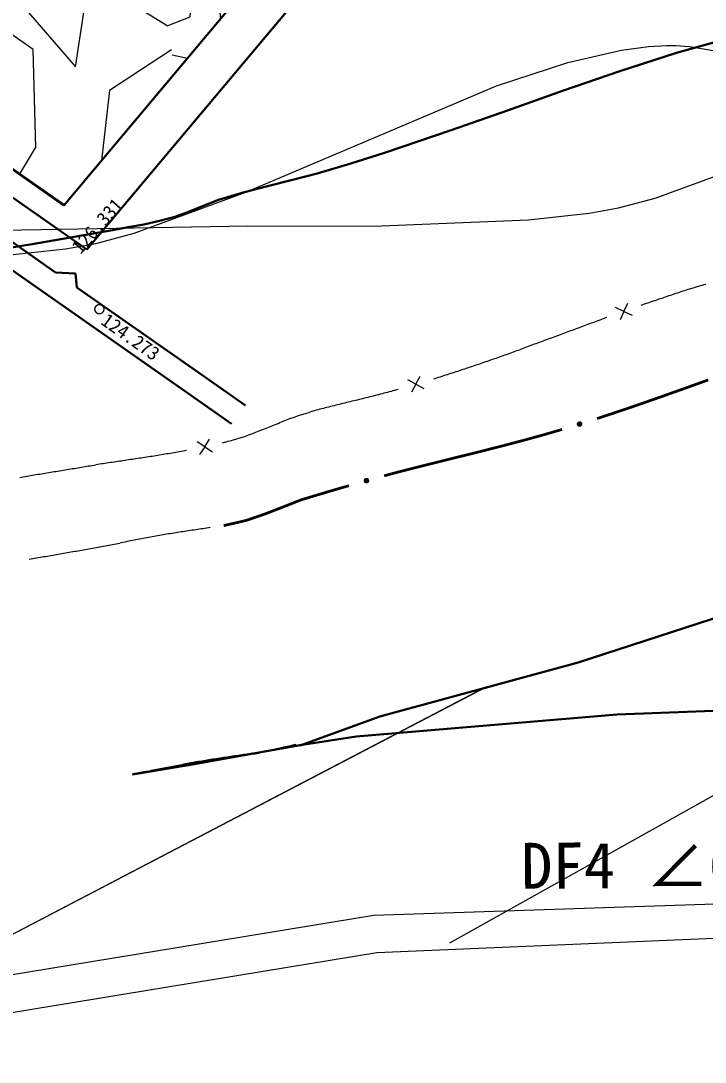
# Model space of a CAD drawing. Header units: inches. Extents: x 36473197 to 36486087, y 3899343 to 3911260.
# Drawn here: x 36483084.6 to 36483233.6, y 3903206.7 to 3903433.4 of the extents above; entities that cross this region are included whole.
import ezdxf

# ---------------------------------------------------------------- set-up
doc = ezdxf.new("R2010")
doc.units = ezdxf.units.IN
doc.header["$MEASUREMENT"] = 0
doc.layers.get('0').update_dxf_attribs({"lineweight": 0})
doc.layers.get('Defpoints').update_dxf_attribs({"lineweight": 0})
for name, color, linetype, lineweight in [('4煤底板等值线', 7, 'Continuous', 0), ('四盘区辅运巷', 7, 'Continuous', 0), ('导线点', 7, 'Continuous', 0), ('等值线', 7, 'Continuous', 0), ('采掘图', 7, 'Continuous', 0), ('采空区', 7, 'Continuous', 0)]:
    doc.layers.add(name, color=color, linetype=linetype, lineweight=lineweight)
for name, color, linetype, lineweight, true_color in [('保护煤柱', 7, 'Continuous', 0, 0xff0042), ('巷道1', 7, 'Continuous', 0, 0x2d2d2d), ('断层上盘', 1, 'Continuous', 0, 0xff0000), ('断层下盘', 1, 'Continuous', 0, 0xff0000), ('断层名称', 1, 'Continuous', 0, 0xff0000)]:
    doc.layers.add(name, color=color, linetype=linetype, lineweight=lineweight, true_color=true_color)
doc.styles.add('仿宋', font='simfang.ttf')
doc.styles.add('宋体', font='SIMSUN.TTC')
doc.styles.add('黑体', font='simhei.ttf')
doc.linetypes.add('保护煤柱', pattern='A,0.0195,-0.001,[6,西北矿业高家堡煤矿2022年采掘接续图(2022.8.14).shx,S=1.015748031496063e-06,R=0,X=0,Y=0],0.0195', length=0.04)
doc.linetypes.add('断层上盘', pattern='A,0.01,-0.00215,[5,西北矿业高家堡煤矿2022年采掘接续图(2022.8.14).shx,S=3.070866141732283e-07,R=0,X=0,Y=0],-0.00185,0.01', length=0.024)
doc.linetypes.add('断层下盘', pattern='A,0.01,-0.002,[1,西北矿业高家堡煤矿2022年采掘接续图(2022.8.14).shx,S=5.566929133858268e-06,R=0,X=0,Y=0],0,[2,西北矿业高家堡煤矿2022年采掘接续图(2022.8.14).shx,S=5.566929133858268e-06,R=0,X=0,Y=0],0,[3,西北矿业高家堡煤矿2022年采掘接续图(2022.8.14).shx,S=5.566929133858268e-06,R=0,X=0,Y=0],0,[4,西北矿业高家堡煤矿2022年采掘接续图(2022.8.14).shx,S=5.566929133858268e-06,R=0,X=0,Y=0],-0.002,0.01', length=0.024)
doc.dimstyles.get("Standard").update_dxf_attribs({"dimtxt": 30, "dimasz": 20, "dimexe": 0.18, "dimexo": 0.0625, "dimgap": 0.09, "dimtad": 1, "dimdec": 0, "dimzin": 0, "dimdsep": 46, "dimtxsty": '仿宋', "dimcen": 0.09, "dimclrd": 150, "dimclre": 150, "dimadec": 0, "dimazin": 0, "dimtfac": 1, "dimtdec": 0, "dimtofl": 0, "dimtmove": 0, "dimatfit": 3, "dimfxl": 1, "dimtolj": 1, "dimtzin": 0, "dimlwd": 0, "dimarcsym": 0})

# ---------------------------------------------------------------- blocks, each defined once
blk = doc.blocks.new('lr_block_493')
at = {"color": 7, "const_width": 0.3}
blk.add_lwpolyline([(1, 0), (0.965999998152256, 0.2579999999143183), (0.8659999966621399, 0.5), (0.7079999968409538, 0.7080000001005828), (0.5, 0.8659999999217689), (0.2580000013113022, 0.9660000000149012), (0, 1), (-0.2580000013113022, 0.9660000000149012), (-0.5, 0.8659999999217689), (-0.7079999968409538, 0.7080000001005828), (-0.8659999966621399, 0.5), (-0.965999998152256, 0.2579999999143183), (-1, 0), (-0.965999998152256, -0.2579999999143183), (-0.8659999966621399, -0.5), (-0.7079999968409538, -0.7080000001005828), (-0.5, -0.8659999999217689), (-0.2580000013113022, -0.9660000000149012), (0, -1), (0.2580000013113022, -0.9660000000149012), (0.5, -0.8659999999217689), (0.7079999968409538, -0.7080000001005828), (0.8659999966621399, -0.5), (0.965999998152256, -0.2579999999143183), (1, 0)], dxfattribs=at)
blk = doc.blocks.new('lr_block_23')
at = {"color": 1, "true_color": 0xff0000, "const_width": 0.6}
for points in [[(105.4460280388594, 31.71475323522463), (105.0696233361959, 31.57940370729193), (104.6932186186314, 31.4440541784279), (104.3168139159679, 31.30870464956388), (103.9404091984034, 31.17335512163118), (103.5640044957399, 31.03800559276715), (103.1875997930765, 30.90265606390312), (102.8111950755119, 30.76730653597042), (102.4347903728485, 30.63195700710639), (102.0583856552839, 30.49660747824237), (101.6819809526205, 30.36125794937834), (101.3055762350559, 30.22590842144564), (100.9291715323925, 30.09055889258161), (100.5527668297291, 29.95520936371759), (100.1762650758028, 29.82013112539425)], [(81.26599305868149, 23.31108231469989), (81.646210744977, 23.43531804811209), (82.02642841637135, 23.55955378245562), (82.40664610266685, 23.68378951586783), (82.7868637740612, 23.80802524928004), (83.16708146035671, 23.93226098269224), (83.54729913175106, 24.05649671610445), (83.92751681804657, 24.18073245044798), (84.30773448944092, 24.30496818386018), (84.68795217573643, 24.42920391727239), (85.06706991791725, 24.55674144206569), (85.44583260267973, 24.68534483015537), (85.82459527999163, 24.81394821824506), (86.2033579647541, 24.94255160680041), (86.582120642066, 25.07115499489009), (86.96088332682848, 25.19975838297978), (87.33964600414038, 25.32836177106947), (87.71840868890285, 25.45696515915915), (88.09717136621475, 25.58556854724884), (88.47593405097723, 25.71417193533853), (88.85469672828913, 25.84277532342821), (89.2334594130516, 25.9713787115179), (89.6122220903635, 26.09998209960759), (89.9906697422266, 26.22950033657253), (90.36831021308899, 26.36136267660186), (90.74595068395138, 26.49322501616552), (91.12359115481377, 26.62508735572919), (91.501231610775, 26.75694969575852), (91.87887208163738, 26.88881203532219), (92.25651255249977, 27.02067437488586), (92.63415302336216, 27.15253671444952), (93.01179349422455, 27.28439905447885), (93.38943396508694, 27.41626139404252), (93.76707443594933, 27.54812373360619), (94.14471489191055, 27.67998607316986), (94.52235536277294, 27.81184841319919), (94.89999583363533, 27.94371075276285), (95.27715530246496, 28.07693767920136), (95.65400990098715, 28.2110294830054), (96.03086449950933, 28.34512128587812), (96.40771909058094, 28.47921309014782), (96.78457368910313, 28.61330489395186), (97.16142828762531, 28.74739669682458), (97.5382828861475, 28.88148850062862), (97.91513748466969, 29.01558030443266), (98.29199208319187, 29.1496721082367), (98.66884668171406, 29.28376391110942), (99.04570128023624, 29.41785571491346), (99.42255587875843, 29.5519475187175), (99.79941047728062, 29.68603932159021), (100.1762650758028, 29.82013112539425)], [(77.16665852069855, 22.01318793650717), (77.19934629648924, 21.94166514696553), (77.24935401976109, 21.88180508371443), (77.31358516961336, 21.83683442603797), (77.38703320920467, 21.80938657512888), (77.46469164639711, 21.80209493031725), (77.54214721918106, 21.81568291271105), (77.61367001384497, 21.8483706866391), (77.67353007942438, 21.89837841456756), (77.71850073337555, 21.96260955929756), (77.74594858288765, 22.03605760540813), (77.75324022769928, 22.11371603608131), (77.7396522462368, 22.19117161538452), (77.70696447044611, 22.26269440492615), (77.65695674717426, 22.32255446817726), (77.59272559732199, 22.36752512585372), (77.51927755773067, 22.3949729767628), (77.44161912053823, 22.40226462157443), (77.36416354775429, 22.38867663918063), (77.29264075309038, 22.35598886525258), (77.23278068751097, 22.30598113732412), (77.1878100335598, 22.24174999259412), (77.1603621840477, 22.16830194648355), (77.15307053923607, 22.09064351581037), (77.16665852069855, 22.01318793650717)], [(73.62729935348034, 20.93519509350881), (73.24334139376879, 20.82305103959516), (72.85938344150782, 20.71090698521584), (72.47542548924685, 20.59876293130219), (72.0914675295353, 20.48661887692288), (71.70750957727432, 20.37447482300922), (71.32355162501335, 20.26233076862991), (70.9395936653018, 20.15018671471626), (70.55563571304083, 20.03804266033694), (70.17167776077986, 19.92589860642329), (69.7872283756733, 19.81548583414406), (69.40161250531673, 19.7091824663803), (69.01599664986134, 19.60287909861654), (68.63038077950478, 19.49657573038712), (68.24476492404938, 19.39027236262336), (67.85914905369282, 19.28396899485961), (67.47353319823742, 19.17766562709585), (67.08791732788086, 19.07136225840077), (66.70230147242546, 18.96505889063701), (66.3166856020689, 18.85875552287325), (65.9310697466135, 18.75245215510949), (65.54545387625694, 18.64614878734574), (65.15983800590038, 18.53984541958198), (64.77315320074558, 18.43751288345084), (64.3862843066454, 18.33586418861523), (63.9994154125452, 18.23421549377963), (63.61254651844501, 18.13256679894403), (63.22567762434483, 18.03091810410842), (62.83880873024464, 17.92926940927282), (62.45193982124329, 17.82762071350589), (62.0650709271431, 17.72597201867029), (61.67820203304291, 17.62432332383469), (61.29133313894272, 17.52267462899908), (60.90446424484253, 17.42102593416348), (60.51759535074234, 17.31937723932788), (60.13015913963318, 17.21992640430108), (59.74242341518402, 17.12163600558415), (59.3546876758337, 17.0233456059359), (58.96695195138454, 16.92505520721897), (58.57921621203423, 16.82676480850205), (58.19148048758507, 16.7284744088538), (57.80374474823475, 16.63018401013687), (57.41600902378559, 16.53189361048862), (57.02827328443527, 16.4336032117717), (56.64053755998611, 16.33531281212345), (56.2528018206358, 16.23702241340652), (55.86506609618664, 16.13873201375827), (55.47699552774429, 16.04177665989846), (55.0887678861618, 15.9454475203529), (54.70054024457932, 15.84911838034168), (54.31231261789799, 15.75278924079612)], [(34.92534417659044, 10.84096179436892), (35.3116741925478, 10.94463974516839), (35.69800420850515, 11.04831769596785), (36.08433423191309, 11.15199564676732), (36.47066424787045, 11.25567359756678), (36.8569942638278, 11.35935154836625), (37.24332427978516, 11.46302949916571), (37.62965429574251, 11.56670744996518), (38.01633490622044, 11.66905134636909), (38.40372084081173, 11.76871146727353), (38.79110677540302, 11.8683715891093), (39.17849270999432, 11.96803171001375), (39.56587864458561, 12.06769183184952), (39.9532645791769, 12.16735195275396), (40.3406505137682, 12.26701207458973), (40.72803643345833, 12.3666721964255), (41.11542236804962, 12.46633231732994), (41.50280830264091, 12.56599243963137), (41.89019423723221, 12.66565256053582), (42.27763193845749, 12.76510850107297), (42.66570643335581, 12.86205273633823), (43.05378092825413, 12.95899697160348), (43.44185543060303, 13.05594120686874), (43.82992992550135, 13.15288544120267), (44.21800442039967, 13.24982967646793), (44.60607891529799, 13.34677391173318), (44.99415341764688, 13.44371814699844), (45.3822279125452, 13.54066238226369), (45.77030240744352, 13.63760661659762), (46.15837690234184, 13.73455085186288), (46.54645140469074, 13.83149508712813), (46.93470613658428, 13.92771346541122), (47.3230511918664, 14.02356814267114), (47.71139624714851, 14.11942282086238), (48.09974130243063, 14.2152774981223), (48.48808635771275, 14.31113217631355), (48.87643140554428, 14.40698685357347), (49.2647764608264, 14.50284153083339), (49.65312151610851, 14.59869620902464), (50.04146657139063, 14.69455088628456), (50.42981162667274, 14.79040556354448), (50.81815668195486, 14.88626024173573), (51.20649152994156, 14.98215612256899), (51.59471917152405, 15.07848526258022), (51.98294679820538, 15.17481440212578), (52.37117443978786, 15.271143542137), (52.75940206646919, 15.36747268168256), (53.14762970805168, 15.46380182169378), (53.53585734963417, 15.56013096123934), (53.9240849763155, 15.6564601007849), (54.31231261789799, 15.75278924079612)], [(30.77997460961342, 9.698372581973672), (30.8105738312006, 9.625931655988097), (30.85882403701544, 9.564646115060896), (30.92172360420227, 9.517831108067185), (30.99434450268745, 9.488264160696417), (31.07175873219967, 9.478722798172385), (31.14957588165998, 9.49005816085264), (31.22201681137085, 9.520657380111516), (31.28330235183239, 9.568907587323338), (31.33011735975742, 9.63180715078488), (31.3596843034029, 9.704428054392338), (31.36922566592693, 9.781842280644923), (31.35789030790329, 9.859659435227513), (31.32729108631611, 9.932100361213088), (31.27904088050127, 9.99338590214029), (31.21614131331444, 10.040200909134), (31.14352041482925, 10.06976785650477), (31.06610618531704, 10.0793092190288), (30.98828903585672, 10.06797385634854), (30.91584810614586, 10.03737463708967), (30.85456256568432, 9.989124429877847), (30.80774755775928, 9.926224866416305), (30.77818061411381, 9.853603962808847), (30.76863925158978, 9.776189736556262), (30.77997460961342, 9.698372581973672)], [(27.22128145396709, 8.685719997622073), (26.8369318395853, 8.574925743974745), (26.45258221030235, 8.464131490327418), (26.06823259592056, 8.35333723668009), (25.68388296663761, 8.242542983964086), (25.29953333735466, 8.131748730316758), (24.91562889516354, 8.019429994747043), (24.53205588459969, 7.905976270325482), (24.14848288148642, 7.792522545903921), (23.76490987092257, 7.67906882148236), (23.38133686035872, 7.5656150970608), (22.99776385724545, 7.452161372639239), (22.61419084668159, 7.338707647286355), (22.23061783611774, 7.225253922864795), (21.84704483300447, 7.111800198443234), (21.46347182244062, 6.998346474021673), (21.07989881187677, 6.884892749600112), (20.696732185781, 6.770078333094716), (20.31376381963491, 6.654600066598505), (19.93079545348883, 6.539121799636632), (19.54782708734274, 6.42364353267476), (19.16485871374607, 6.308165266178548), (18.78189034759998, 6.192686999216676), (18.3989219814539, 6.077208732720464), (18.01595361530781, 5.961730465758592), (17.63298524916172, 5.846252198796719), (17.25001688301563, 5.730773932300508), (16.86704851686954, 5.615295665338635), (16.492770627141, 5.47483581956476), (16.12081678956747, 5.327695264481008), (15.74886295199394, 5.180554709397256), (15.37690911442041, 5.033414154313505), (15.00495527684689, 4.886273599229753), (14.63300143927336, 4.739133044146001), (14.26104760169983, 4.59199248906225), (13.8890937641263, 4.444851933978498), (13.51713992655277, 4.297711378429085), (13.14518608897924, 4.150570823345333), (12.7732322588563, 4.003430268261582), (12.40036372095346, 3.858624890912324), (12.02742908895016, 3.713988243136555), (11.65449444949627, 3.569351594429463), (11.28155981749296, 3.424714945722371), (10.90862518548965, 3.280078297946602), (10.53569055348635, 3.13544164923951), (10.16275592148304, 2.990805000532418), (9.789821289479733, 2.846168351825327), (9.416886657476425, 2.701531704049557), (9.043952025473118, 2.556895055342466), (8.667323589324951, 2.422383850906044), (8.288858592510223, 2.292907010298222)], [(0, 0), (0.2058642208576202, 0.04747664928436279), (0.5956333428621292, 0.1373656620271504), (0.9854024574160576, 0.2272546752355993), (1.375171571969986, 0.3171436884440482), (1.764940693974495, 0.4070327016524971), (2.154709808528423, 0.4969217148609459), (2.544478923082352, 0.5868107280693948), (2.934248045086861, 0.6766997408121824), (3.32401716709137, 0.76658875355497), (3.713786281645298, 0.8564777667634189), (4.103555396199226, 0.9463667799718678), (4.493324518203735, 1.036255793180317), (4.88267157971859, 1.127622868400067), (5.261138692498207, 1.257092284504324), (5.639603674411774, 1.386569125112146), (6.018068671226501, 1.516045965719968), (6.396533653140068, 1.64552280632779), (6.774998649954796, 1.774999647401273), (7.153463631868362, 1.904476488009095), (7.531928613781929, 2.033953328616917), (7.910393610596657, 2.163430169224739), (8.288858592510223, 2.292907010298222)]]:
    blk.add_lwpolyline(points, dxfattribs=at)
blk = doc.blocks.new('*D205')
at = {"layer": 'Defpoints', "color": 0, "transparency": 16777216}
for p in [(36485936.08642913, 3904772.871068165), (36482207.75390308, 3899448.442783011), (36482358.82826972, 3899342.655749205)]:
    blk.add_point(p, dxfattribs=at)
at = {"layer": '四盘区辅运巷', "color": 150, "lineweight": -2, "transparency": 16777216}
for p, q in [((36485936.13762555, 3904772.835218804), (36486087.30824145, 3904666.980788233)), ((36482207.80509949, 3899448.406933654), (36482358.97571541, 3899342.55250307))]:
    blk.add_line(p, q, dxfattribs=at)
at = {"layer": '四盘区辅运巷', "color": 150, "lineweight": 0, "transparency": 16777216}
blk.add_line((36486075.68900335, 3904650.701178098), (36482370.3000621, 3899359.038605465), dxfattribs=at)
at = {"layer": '四盘区辅运巷', "color": 150, "transparency": 16777216}
for points in [[(36486072.95852731, 3904652.613143496), (36486078.4194794, 3904648.789212702), (36486087.16079574, 3904667.084034363)], [(36482367.56958605, 3899360.950570863), (36482373.03053814, 3899357.126640068), (36482358.82826971, 3899342.6557492)]]:
    blk.add_solid(points, dxfattribs=at)
at = {"layer": '四盘区辅运巷', "color": 0, "transparency": 16777216, "insert": (36484210.4932432, 3902013.623688798), "char_height": 30, "attachment_point": 5, "rotation": 54.999077898671096, "style": '仿宋'}
blk.add_mtext('\\A1;650', dxfattribs=at)

msp = doc.modelspace()

# ---------------------------------------------------------------- hatches: boundary and pattern name
at = {"layer": '采空区'}
h = msp.add_hatch(dxfattribs=at)
h.set_pattern_fill('GRAVEL', color=160, scale=105.7901184, angle=-45.00003801036561, style=0)
h.set_pattern_definition([(148.0118273923055, (68596872.30682458, -13823009.51377657), (-1084.597253235794, 668.1492536708065), [14.2325793690624, -1409.027901479951]), (104.9687806163055, (68596860.23533453, -13823001.97413683), (324.6054222253701, -1231.83032385526), [24.4235530547712, -2417.930986632013]), (52.50948696630555, (68596853.92691125, -13822978.37936271), (-962.3304480336558, -1243.886036249843), [17.2213617940992, -1704.916996479647]), (187.2727288943055, (68596820.71738106, -13822942.3400293), (2102.033247673242, 263.187072748234), [22.2411029121792, -2201.868769549204]), (212.8326940663055, (68596798.65521622, -13822945.15558518), (1158.356261983567, 741.3383686664292), [21.809161858752, -2159.10999969024]), (277.2727288943054, (68596780.3298825, -13822956.98026205), (-263.1870727482338, 2102.033247673242), [22.2411029121792, -2201.868769549204]), (317.6932803550055, (68596783.14543837, -13822979.0424269), (-1280.623067185681, 1170.696921254204), [29.4127208286336, -2911.856986931892]), (352.2543682632055, (68596804.897662, -13822998.84009132), (2420.610813701323, -325.1753159775107), [27.7686365985792, -2749.096027928354]), (41.42860550330551, (68596832.4129524, -13823002.58262138), (1207.433952190052, 1072.256593965154), [22.31642547648, -2209.328566952487]), (95.23539819730554, (68596849.14539829, -13822987.81613257), (97.87043353690606, -1164.384118180847), [25.4776457945088, -1248.404070420727]), (142.3964776863055, (68596846.8206193, -13822962.44478548), (-1366.43778832802, 1048.145169176009), [32.9481207954432, -3261.866392428853]), (58.8131147223055, (68596837.86037901, -13823045.6651187), (496.5198113861181, 839.4937490794141), [11.2455953760384, -1113.31878876243]), (91.46827427830544, (68596843.68372433, -13823036.04466369), (30.42422786249526, -1391.119106869304), [21.3946761748608, -2118.078063262201]), (144.9990398883054, (68596843.13551833, -13823014.6569609), (-104.1832366102587, -18.36851546792385), [14.9609443342464, -134.6488758720896]), (123.1976304023056, (68596854.35171065, -13823005.15991249), (300.2090505601542, -484.1791521154778), [8.0567638371072, -797.6167747397706]), (211.8004493743055, (68596849.94041747, -13822998.41814139), (294.1811943628886, 159.28878301401), [11.3939131220352, -558.3033094282367]), (310.9627964204055, (68596840.25683442, -13823004.4223224), (263.4720196243056, -275.8126788949529), [18.5057596215936, -598.351331718795]), (81.56409106530552, (68596852.38860303, -13823018.3966415), (-67.44620567441288, -226.7349886884573), [13.3814978665344, -321.1562302163556]), (296.3885802223055, (68596839.2866785, -13822937.99186415), (496.2348645100521, -986.7268196988778), [18.74600898048, -1855.859665139021]), (350.3452158302055, (68596847.61848795, -13822954.7845886), (-1219.489664585, 214.6792762939516), [15.7268647914624, -1556.956308129954]), (213.1976304023054, (68596873.22525036, -13823014.7229384), (484.1791521154781, 300.2090505601537), [16.113421884096, -789.5601166927817]), (263.6094995543056, (68596859.74170816, -13823023.54552477), (128.8645551515514, 1096.93791250643), [18.74600898048, -1855.859665138979]), (259.4429946683056, (68596774.6930718, -13822949.38034374), (116.5238958809078, 557.6532139871831), [18.077415432192, -885.7937523949896]), (214.7741804573055, (68596771.38104007, -13822967.15177253), (1054.173025373298, 722.9698531985055), [15.1468175722752, -1499.537167941707]), (346.8004493747055, (68596769.2256989, -13823034.13328624), (557.6532139871754, -116.5238958809046), [16.113421884096, -789.5601166927817]), (297.3530645246055, (68596784.91346295, -13823037.81268827), (-655.5236475240849, 1280.908014061753), [17.7337033375104, -1755.631829048606]), (349.4429946687055, (68596760.22512633, -13822983.0835003), (-557.6532139871741, 116.5238958809075), [9.038707716096, -894.8324601110858]), (21.3089723623055, (68596768.12358798, -13823027.88229204), (398.3644309731397, 177.6572984819626), [5.394238137216, -534.0316399296767]), (85.96279642030555, (68596773.14906465, -13823025.9220339), (-49.07769020649133, -330.918225298718), [21.809161858752, -414.3746704510505]), (106.0080458453055, (68596774.68452339, -13823004.16696081), (287.8683912895158, -1023.463850634737), [20.21120212032, -2000.906172043387]), (223.6891074143055, (68596830.88034312, -13823006.07548879), (189.9979577526051, 140.9202675461143), [15.2572624558848, -366.1744338727228]), (273.1562664753055, (68596819.84783597, -13823016.61436957), (103.8982897341899, -1807.85205331037), [26.6373170724096, -2637.089801419368]), (340.9444357892055, (68596821.31446774, -13823043.21123419), (-802.7567181435577, 288.1533381655852), [10.8917274299904, -1078.284204187633]), (9.999039888305498, (68596831.6093848, -13823046.76722963), (85.81472114234064, 122.5517520781908), [6.347407103999999, -99.442711296]), (40.25547705230543, (68596777.44265018, -13823001.53224061), (-655.8085944001604, -545.3125547165397), [14.6967864086016, -1454.986508100661]), (328.0118273925055, (68596788.65884249, -13822992.03519219), (1084.59725323579, -668.1492536708005), [28.4651587381248, -1394.795322110889]), (279.9990398883055, (68596812.80182259, -13823007.11447169), (122.5517520781908, -85.81472114234064), [27.505430784, -78.284687616]), (245.3038863573055, (68596817.57763661, -13823034.20211321), (-545.5975015925884, -1170.411974378144), [16.7268987806976, -1655.961741633752]), (174.0536439873055, (68596810.58905233, -13823049.39910036), (-435.1014619089891, 30.7091747385692), [15.4032528192768, -754.7604343327181]), (127.6450152523055, (68596795.2686586, -13823047.80336306), (-1390.834159993238, 1795.796340915792), [25.079134418496, -2482.838452526965]), (95.42511862830546, (68596779.95111431, -13823027.94542007), (-134.6074644727595, 1372.750591401375), [26.5320559046016, -2626.670615591321])])
h.paths.add_polyline_path([(36482871.38076312, 3903730.964548795), (36482785.91815591, 3903608.915477409), (36483093.97072965, 3903393.20735435), (36483190.19129901, 3903507.732666696)], flags=17)

# ---------------------------------------------------------------- linework, layer by layer
at = {"layer": '4煤底板等值线', "color": 7, "linetype": 'Continuous', "lineweight": 0, "flags": 128}
for points in [[(36482991.80843853, 3903381.40388859), (36483046.53130632, 3903381.2248617), (36483080.90524038, 3903382.305738107), (36483094.34810591, 3903383.745949368), (36483100.91979839, 3903384.896323607), (36483109.30302668, 3903387.123800002), (36483133.57986993, 3903396.074038777), (36483188.16982962, 3903419.198356539), (36483203.65668476, 3903424.29128542), (36483215.34171689, 3903426.978495376), (36483221.22987216, 3903427.776837675), (36483225.18315964, 3903428.018621929), (36483227.17267924, 3903428.015392859), (36483230.16825903, 3903427.787806687), (36483239.20232116, 3903426.293556491)], [(36483064.1705483, 3903224.86683342), (36483185.85014608, 3903288.376836312), (36483185.85864657, 3903288.37893014)]]:
    msp.add_lwpolyline(points, dxfattribs=at)
at = {"layer": '保护煤柱', "color": 1, "linetype": '保护煤柱', "lineweight": 30, "ltscale": 3750, "true_color": 0xff0000, "flags": 128}
for points in [[(36481383.77315474, 3903121.937196372), (36481402.75737628, 3903122.026829559), (36481439.40816772, 3903122.252135957), (36481476.0636904, 3903122.645997137), (36481494.08747745, 3903122.896099693), (36481512.10375591, 3903123.290610354), (36481530.10041737, 3903123.943719933), (36481548.06048411, 3903125.035846433), (36481571.48622588, 3903127.54376169), (36481594.85915498, 3903130.665534407), (36481618.21003148, 3903134.057916849), (36481641.56271809, 3903137.513854789), (36481660.1412778, 3903140.205306769), (36481678.73858771, 3903142.673236274), (36481697.35924392, 3903144.741501808), (36481716.02304404, 3903146.149733547), (36481727.08838645, 3903146.468049149), (36481738.16613619, 3903146.441572753), (36481749.23682807, 3903146.087814774), (36481760.27965672, 3903145.345683446), (36481781.08876794, 3903142.633082703), (36481801.81850538, 3903139.217888183), (36481822.52507418, 3903135.720929093), (36481843.27078018, 3903132.539851183), (36481849.78618518, 3903131.590018723), (36481856.31272241, 3903130.766384365), (36481859.57753488, 3903130.436914924), (36481862.8426076, 3903130.182171183), (36481869.37316595, 3903129.991495174), (36481873.93428392, 3903130.250109457), (36481878.48897464, 3903130.745853514), (36481883.02857777, 3903131.421658614), (36481887.54161853, 3903132.252783902), (36481895.14623795, 3903134.002795668), (36481902.68353921, 3903136.033225796), (36481910.17732888, 3903138.258293009), (36481917.63835232, 3903140.605971906), (36481925.69628251, 3903143.218389712), (36481933.74025851, 3903145.857406763), (36481941.78591471, 3903148.485992199), (36481949.85180575, 3903151.050006976), (36481956.33182657, 3903152.992816828), (36481962.8334663, 3903154.865613647), (36481969.35220671, 3903156.678942878), (36481975.88797991, 3903158.428341575), (36481991.27456846, 3903162.25586978), (36482006.72346015, 3903165.83466573), (36482022.21702572, 3903169.225869616), (36482037.74488313, 3903172.456466619), (36482063.18951286, 3903177.415901707), (36482088.68535896, 3903182.108016921), (36482114.21677009, 3903186.616927811), (36482139.7694233, 3903191.009965833), (36482173.01607876, 3903196.640767183), (36482206.27716058, 3903202.175683148), (36482239.55568836, 3903207.602431703), (36482272.85400975, 3903212.905871687), (36482301.24215139, 3903217.294510707), (36482329.64146465, 3903221.61190446), (36482358.04673555, 3903225.890562853), (36482386.4545869, 3903230.152188353), (36482410.47745686, 3903233.755239328), (36482434.4987039, 3903237.368374144), (36482458.51697984, 3903240.999384216), (36482482.53238846, 3903244.649720343), (36482517.86054164, 3903250.053887221), (36482553.16564891, 3903255.59796557), (36482588.43235666, 3903261.373981434), (36482623.65016774, 3903267.479589279), (36482658.55266264, 3903273.994259594), (36482693.35058129, 3903281.030709374), (36482727.98392279, 3903288.739192353), (36482762.34407064, 3903297.46236854), (36482804.40886793, 3903310.517472479), (36482846.18686832, 3903324.608401066), (36482887.94980705, 3903338.773980446), (36482929.96888247, 3903352.064936982), (36482955.86021502, 3903359.02141645), (36482981.92680743, 3903365.333754219), (36483008.11542773, 3903371.133477339), (36483034.42539977, 3903376.328775383), (36483051.96152662, 3903379.218289211), (36483069.5239699, 3903381.944992453), (36483087.0663621, 3903384.752593866), (36483104.56408957, 3903387.8216381), (36483107.98173688, 3903388.427496696), (36483111.39066759, 3903389.073054471), (36483114.77547656, 3903389.804927009), (36483118.1122873, 3903390.698435654), (36483120.5182672, 3903391.558621563), (36483122.89927438, 3903392.502202808), (36483125.27586634, 3903393.462746558), (36483127.66783775, 3903394.376354299), (36483132.96828642, 3903395.977499272), (36483138.33118541, 3903397.385702559), (36483143.71141921, 3903398.744208649), (36483149.07910421, 3903400.147685198), (36483156.433946, 3903402.341880646), (36483163.74595185, 3903404.67684792), (36483171.03300482, 3903407.091679724), (36483178.29826432, 3903409.571234426), (36483190.51833122, 3903413.885902341), (36483202.72974367, 3903418.219736017), (36483214.98008581, 3903422.441020101), (36483227.32853886, 3903426.410522133), (36483243.4771904, 3903430.876275392), (36483251.62095853, 3903432.853762158), (36483259.79768511, 3903434.645620472), (36483268.00329183, 3903436.223346626), (36483276.23648034, 3903437.541303632), (36483280.36392453, 3903438.080760299), (36483284.49955132, 3903438.521933678), (36483292.80397265, 3903438.991163562), (36483307.65697151, 3903438.027942529), (36483322.52072462, 3903436.419556639), (36483329.91803855, 3903435.737662142), (36483333.6021652, 3903435.484001604), (36483337.27427597, 3903435.312985811), (36483340.93251182, 3903435.246403184), (36483344.57487766, 3903435.311324912), (36483346.38944214, 3903435.404174278), (36483348.19922056, 3903435.545509155), (36483350.00393449, 3903435.744728669), (36483351.80338811, 3903436.019775976), (36483353.93434726, 3903436.483163161), (36483356.05570612, 3903437.044929767), (36483358.16546361, 3903437.675148759), (36483360.26050256, 3903438.352735254), (36483365.60548551, 3903440.235473849), (36483370.86800146, 3903442.334023636), (36483376.06185532, 3903444.629306391), (36483381.19237746, 3903447.098868381), (36483391.26782825, 3903452.48608087), (36483401.06698593, 3903458.375174554)], [(36483145.42671668, 3903275.617089523), (36483162.71846947, 3903281.942703243), (36483205.92173128, 3903293.686820505), (36483281.59505642, 3903318.31870532), (36483289.38170535, 3903320.150732394), (36483294.66194051, 3903320.995191354), (36483311.37667217, 3903321.733574354), (36483361.4861183, 3903321.174658962), (36483366.43713579, 3903321.301419708), (36483371.35709997, 3903321.687358475), (36483376.20491097, 3903322.50817847), (36483408.90454499, 3903331.738715379), (36483422.43004085, 3903337.05134786), (36483429.81301972, 3903340.525026912), (36483448.24538851, 3903350.959771102), (36483465.88616146, 3903362.72329248), (36483514.31683715, 3903400.505624922), (36483524.66158994, 3903407.257781647), (36483558.18169118, 3903425.332387629), (36483572.57177011, 3903431.900005518), (36483575.11320959, 3903432.790402966), (36483577.85474847, 3903433.488578121), (36483586.27967916, 3903434.830680458), (36483665.88171032, 3903441.090492765), (36483693.7040206, 3903445.32154951), (36483772.68214176, 3903451.264022813), (36483787.07845993, 3903451.486674641), (36483812.27642043, 3903450.621413057), (36483830.13658103, 3903448.591148163), (36483897.86510124, 3903432.287041585), (36483936.73116673, 3903426.545141669), (36483968.46716252, 3903424.795810491), (36484003.21559068, 3903426.388435937), (36484053.92021693, 3903434.185466652), (36484070.54009627, 3903438.128546196), (36484084.33666606, 3903442.485460884)], [(36483108.92139339, 3903269.326978453), (36483121.09478554, 3903271.376150904), (36483133.25767647, 3903273.543700799), (36483145.42671669, 3903275.664577608), (36483157.6194792, 3903277.567824205), (36483214.42040072, 3903282.39084458), (36483271.49110062, 3903284.534766484), (36483328.67358523, 3903285.28620421), (36483385.8761758, 3903285.164361452), (36483423.62910538, 3903284.753237159), (36483461.35908534, 3903284.231836503), (36483499.07408878, 3903283.737307593), (36483536.77429806, 3903283.454608721)]]:
    msp.add_lwpolyline(points, dxfattribs=at)
at = {"layer": '保护煤柱', "color": 1, "linetype": 'Continuous', "lineweight": 30, "true_color": 0xff0000, "flags": 128}
for points in [[(36483136.43097676, 3903274.050852836), (36483136.31518722, 3903274.033629301), (36483135.91954034, 3903273.97477738), (36483135.52389348, 3903273.915925448), (36483135.12824658, 3903273.857073525), (36483134.73259972, 3903273.798221594), (36483134.33695284, 3903273.739369672), (36483133.94130597, 3903273.680517746), (36483133.54565909, 3903273.62166582), (36483133.15001221, 3903273.562813891), (36483132.75433429, 3903273.50417128), (36483132.35864495, 3903273.445605447), (36483131.96295562, 3903273.387039603), (36483131.56726629, 3903273.328473771), (36483131.17157697, 3903273.26990793), (36483130.77588765, 3903273.211342092), (36483130.38019831, 3903273.152776248), (36483129.98450898, 3903273.094210416), (36483129.58886558, 3903273.03533919), (36483129.19344545, 3903272.974982465), (36483128.79802535, 3903272.914625738), (36483128.40260523, 3903272.854269006), (36483128.00718512, 3903272.793912279), (36483127.61176501, 3903272.733555548), (36483127.21634491, 3903272.673198814), (36483126.82092478, 3903272.612842089), (36483126.42550468, 3903272.552485362), (36483126.03052388, 3903272.48935732), (36483125.63582363, 3903272.424459688), (36483125.24112336, 3903272.359562065), (36483124.84642309, 3903272.294664443), (36483124.45172283, 3903272.229766815), (36483124.05702256, 3903272.164869186), (36483123.66232231, 3903272.099971558), (36483123.26762205, 3903272.03507393), (36483122.87299501, 3903271.969757885), (36483122.47971509, 3903271.896744859), (36483122.08643516, 3903271.823731826), (36483121.69315524, 3903271.750718792), (36483121.29987531, 3903271.677705767), (36483120.9065954, 3903271.604692737), (36483120.51339871, 3903271.531242142), (36483120.12078237, 3903271.454741187), (36483119.728166, 3903271.378240236), (36483119.33554965, 3903271.301739287), (36483118.94293329, 3903271.225238329), (36483118.55031693, 3903271.148737379), (36483118.15774225, 3903271.072024039), (36483117.76533595, 3903270.994452874), (36483117.37292964, 3903270.916881699), (36483116.98052332, 3903270.839310536), (36483116.588117, 3903270.761739368), (36483116.1957107, 3903270.684168195), (36483115.80324566, 3903270.606896262), (36483115.41062266, 3903270.53042943), (36483115.01799966, 3903270.453962597), (36483114.62537665, 3903270.377495761), (36483114.23275365, 3903270.301028937), (36483113.84013064, 3903270.224562103), (36483113.44729389, 3903270.14921762), (36483113.05404871, 3903270.076017657), (36483112.66080356, 3903270.002817681), (36483112.26745376, 3903269.930185675), (36483111.87393517, 3903269.858470099), (36483111.48041659, 3903269.786754517), (36483111.08683347, 3903269.715395248), (36483110.69316185, 3903269.644524572), (36483110.29949023, 3903269.573653886), (36483109.90578029, 3903269.502996748), (36483109.51202554, 3903269.432589426), (36483109.11827078, 3903269.362182109), (36483108.92139339, 3903269.326978453)], [(36483144.57280164, 3903275.786379803), (36483144.18302754, 3903275.696512434), (36483143.79325343, 3903275.606645077), (36483143.40347932, 3903275.516777711), (36483143.0137052, 3903275.426910346), (36483142.6239311, 3903275.337042977), (36483142.23415699, 3903275.247175614), (36483141.84438288, 3903275.157308249), (36483141.45460877, 3903275.067440884), (36483141.06483465, 3903274.977573527), (36483140.67506055, 3903274.887706158), (36483140.28528643, 3903274.797838793), (36483140.08147618, 3903274.750847755), (36483140.08147618, 3903274.750847755), (36483140.08147618, 3903274.750847755), (36483140.08147618, 3903274.750847755), (36483140.08147618, 3903274.750847755), (36483140.08147618, 3903274.750847755), (36483140.08147618, 3903274.750847755), (36483140.08147618, 3903274.750847755), (36483140.08147618, 3903274.750847755), (36483140.08147618, 3903274.750847755), (36483140.08147618, 3903274.750847755), (36483140.08147618, 3903274.750847755), (36483140.08147618, 3903274.750847755), (36483140.08147618, 3903274.750847755), (36483140.08147618, 3903274.750847755), (36483140.08147618, 3903274.750847755), (36483140.08147618, 3903274.750847755), (36483140.08147618, 3903274.750847755), (36483140.08147618, 3903274.750847755), (36483140.08147618, 3903274.750847755), (36483140.08147618, 3903274.750847755), (36483140.08147618, 3903274.750847755), (36483140.08147618, 3903274.750847755), (36483140.08147618, 3903274.750847755), (36483140.08147618, 3903274.750847755), (36483140.08147618, 3903274.750847755), (36483140.08147618, 3903274.750847755), (36483140.08147618, 3903274.750847755), (36483140.08147618, 3903274.750847755), (36483140.08147618, 3903274.750847755), (36483140.08147618, 3903274.750847755), (36483140.08147618, 3903274.750847755), (36483140.08147618, 3903274.750847755), (36483140.08147618, 3903274.750847755), (36483140.08147618, 3903274.750847755), (36483140.08147618, 3903274.750847755), (36483140.08147618, 3903274.750847755), (36483140.08147618, 3903274.750847755), (36483140.08147618, 3903274.750847755), (36483140.08147618, 3903274.750847755), (36483140.08147618, 3903274.750847755), (36483140.08147618, 3903274.750847755), (36483140.08147618, 3903274.750847755), (36483140.08147618, 3903274.750847755), (36483140.08147618, 3903274.750847755), (36483140.08147618, 3903274.750847755), (36483140.08147618, 3903274.750847755), (36483140.08147618, 3903274.750847755), (36483140.08147618, 3903274.750847755), (36483140.08147618, 3903274.750847755), (36483140.08147618, 3903274.750847755), (36483140.08147618, 3903274.750847755), (36483140.08147618, 3903274.750847755), (36483140.08147618, 3903274.750847755), (36483140.08147618, 3903274.750847755), (36483140.08147618, 3903274.750847755), (36483140.08147618, 3903274.750847755), (36483140.08147618, 3903274.750847755), (36483140.08147618, 3903274.750847755), (36483140.08147618, 3903274.750847755), (36483140.08147618, 3903274.750847755), (36483140.08147618, 3903274.750847755), (36483140.08147618, 3903274.750847755), (36483140.08147618, 3903274.750847755), (36483140.08147618, 3903274.750847755), (36483140.08147618, 3903274.750847755), (36483140.08147618, 3903274.750847755), (36483140.08147618, 3903274.750847755), (36483140.08147618, 3903274.750847755), (36483140.08147618, 3903274.750847755), (36483140.08147618, 3903274.750847755), (36483140.08147618, 3903274.750847755), (36483140.08147618, 3903274.750847755), (36483140.08147618, 3903274.750847755), (36483140.08147618, 3903274.750847755), (36483140.08147618, 3903274.750847755), (36483140.08147618, 3903274.750847755), (36483140.08147618, 3903274.750847755), (36483140.08147618, 3903274.750847755), (36483140.08147618, 3903274.750847755), (36483140.08147618, 3903274.750847755), (36483140.08147618, 3903274.750847755), (36483140.08147618, 3903274.750847755), (36483140.08147618, 3903274.750847755), (36483140.08147618, 3903274.750847755), (36483140.08147618, 3903274.750847755), (36483140.08147618, 3903274.750847755)]]:
    msp.add_lwpolyline(points, dxfattribs=at)
at = {"layer": '巷道1', "color": 7, "linetype": 'Continuous', "lineweight": 30}
for p, q in [((36483190.11360261, 3903507.787070001, -0.201991546337472), (36483093.97072965, 3903393.20735435, -0.2020515406984607)), ((36483198.33662482, 3903502.029295929, -0.201991078063573), (36483098.9674818, 3903383.604623378, -0.2020530856579255)), ((36483120.20077932, 3903352.866450604, -0.2020566332697444), (36482984.25816966, 3903448.05379895, -0.202064374720557)), ((36483015.89664524, 3903447.874954646, -0.2020559867608827), (36483093.97072965, 3903393.20735435, -0.2020515406984604)), ((36483011.94814999, 3903444.535700852, -0.2020579795882156), (36483098.9674818, 3903383.604623378, -0.2020530856579261)), ((36483018.03330453, 3903430.508336199, -0.2020606218462799), (36483092.16606162, 3903378.600378152, -0.2020564002539258)), ((36483096.48278713, 3903378.341852002, -0.2020553259807329), (36483092.16606162, 3903378.600378152, -0.2020564002539258)), ((36483096.79638928, 3903375.358218309, -0.20205613657106), (36483096.48278713, 3903378.341852002, -0.2020553259807329)), ((36483096.79638928, 3903375.358218309, -0.20205613657106), (36483123.30233121, 3903356.798740548, -0.202054627137112)), ((36483133.54200226, 3903349.628916113, -0.2020540440185761), (36483123.30233121, 3903356.798740548, -0.202054627137112)), ((36483120.20077932, 3903352.866450604, -0.2020566332697444), (36483130.49264564, 3903345.660073231, -0.2020560471805648))]:
    msp.add_line(p, q, dxfattribs=at)
at = {"layer": '断层上盘', "linetype": 'Continuous', "lineweight": 5, "flags": 128}
for points in [[(36483125.84240613, 3903323.056419484), (36483125.44674114, 3903322.997689481), (36483125.05107139, 3903322.938991551), (36483124.65538384, 3903322.880413705), (36483124.25969629, 3903322.821835863), (36483123.86400875, 3903322.763258018), (36483123.4683212, 3903322.704680176), (36483123.07263365, 3903322.646102328), (36483122.6769461, 3903322.587524482), (36483122.28125855, 3903322.52894664), (36483121.885571, 3903322.470368795), (36483121.4898963, 3903322.411705499), (36483121.0944879, 3903322.351272164), (36483120.69907948, 3903322.290838833), (36483120.30367107, 3903322.230405499), (36483119.90826266, 3903322.169972172), (36483119.51285424, 3903322.109538841), (36483119.11744583, 3903322.049105514), (36483118.72203742, 3903321.988672175), (36483118.32662901, 3903321.928238848), (36483117.9312206, 3903321.867805514), (36483117.5364546, 3903321.803326268), (36483117.14177424, 3903321.738307681), (36483116.74709388, 3903321.673289104), (36483116.35241353, 3903321.608270531), (36483115.95773318, 3903321.54325195), (36483115.56305281, 3903321.478233372), (36483115.16837246, 3903321.413214799), (36483114.77369209, 3903321.348196222), (36483114.37901174, 3903321.28317764), (36483113.98536555, 3903321.212263867), (36483113.59212102, 3903321.139060461), (36483113.19887649, 3903321.065857051), (36483112.80563196, 3903320.992653645), (36483112.41238743, 3903320.919450241), (36483112.0191429, 3903320.846246836), (36483111.62625051, 3903320.77119727), (36483111.23367055, 3903320.694509765), (36483110.84109058, 3903320.617822256), (36483110.44851062, 3903320.541134751), (36483110.05593066, 3903320.464447237), (36483109.6633507, 3903320.387759732), (36483109.27083086, 3903320.310766294), (36483108.87842851, 3903320.233175106), (36483108.48602616, 3903320.155583924), (36483108.09362379, 3903320.077992739), (36483107.70122144, 3903320.000401551), (36483107.30881909, 3903319.922810369), (36483106.91637553, 3903319.84542964), (36483106.52369239, 3903319.769272201), (36483106.13100924, 3903319.69311477)], [(36483086.4371868, 3903316.209897552), (36483086.8316929, 3903316.27596519), (36483087.226199, 3903316.34203283), (36483087.62070511, 3903316.408100462), (36483088.01521121, 3903316.4741681), (36483088.40971732, 3903316.540235741), (36483088.80422343, 3903316.606303381), (36483089.19872953, 3903316.672371013), (36483089.59323563, 3903316.738438658), (36483089.98774174, 3903316.80450629), (36483090.38224288, 3903316.870603084), (36483090.77636874, 3903316.93890246), (36483091.1704946, 3903317.007201849), (36483091.56462047, 3903317.075501226), (36483091.95874633, 3903317.143800602), (36483092.35287219, 3903317.21209999), (36483092.74699805, 3903317.280399366), (36483093.14112391, 3903317.34869875), (36483093.53524978, 3903317.416998127), (36483093.92937563, 3903317.485297508), (36483094.3235015, 3903317.553596892), (36483094.71762736, 3903317.621896269), (36483095.11175322, 3903317.690195649), (36483095.50587908, 3903317.758495034), (36483095.90000495, 3903317.826794411), (36483096.29413081, 3903317.895093794), (36483096.68825667, 3903317.963393176), (36483097.08238253, 3903318.031692551), (36483097.47649215, 3903318.100083389), (36483097.87003788, 3903318.17164985), (36483098.26358361, 3903318.243216309), (36483098.65712934, 3903318.31478277), (36483099.05067507, 3903318.386349231), (36483099.4442208, 3903318.457915697), (36483099.83776653, 3903318.529482159), (36483100.23131226, 3903318.60104862), (36483100.62485799, 3903318.672615082), (36483101.01840372, 3903318.744181548), (36483101.41194945, 3903318.815748001), (36483101.80549518, 3903318.887314463), (36483102.1990409, 3903318.958880928), (36483102.59258664, 3903319.03044739), (36483102.98613237, 3903319.102013852), (36483103.37967809, 3903319.173580312), (36483103.77322383, 3903319.245146773), (36483104.16676956, 3903319.31671324), (36483104.56027671, 3903319.388485018), (36483104.95295984, 3903319.464642457), (36483105.34564298, 3903319.54079989), (36483105.73832611, 3903319.616957323), (36483106.13100924, 3903319.69311477)]]:
    msp.add_lwpolyline(points, dxfattribs=at)
at = {"layer": '断层上盘', "linetype": '断层上盘', "lineweight": 5, "ltscale": 2000, "flags": 128}
msp.add_lwpolyline([(36482838.93143766, 3903248.338394775), (36483020.98883907, 3903226.278349413), (36483066.35080576, 3903224.862975328), (36483081.4277997, 3903225.548076475), (36483161.44064382, 3903238.673402856), (36483386.30407194, 3903246.157009834), (36483536.33243653, 3903244.457111902)], dxfattribs=at)
at = {"layer": '断层下盘', "linetype": 'Continuous', "lineweight": 5, "flags": 128}
for points in [[(36483219.63290364, 3903371.488331344), (36483220.00903744, 3903371.624431904), (36483220.38745358, 3903371.754013039), (36483220.76634579, 3903371.882234287), (36483221.14523802, 3903372.010455533), (36483221.52413023, 3903372.138676781), (36483221.90302245, 3903372.266898029), (36483222.28191467, 3903372.39511927), (36483222.66080689, 3903372.523340522), (36483223.0396991, 3903372.65156177), (36483223.41859131, 3903372.779783017), (36483223.79748353, 3903372.908004266), (36483224.17637575, 3903373.03622551), (36483224.55526797, 3903373.164446758), (36483224.93416018, 3903373.292668006), (36483225.31305239, 3903373.420889246), (36483225.69194462, 3903373.549110493), (36483226.07083683, 3903373.67733174), (36483226.44972905, 3903373.805552988), (36483226.82862126, 3903373.933774236), (36483227.20751349, 3903374.06199548), (36483227.5864057, 3903374.190216728), (36483227.96529792, 3903374.318437976), (36483228.34419013, 3903374.446659224), (36483228.72308236, 3903374.574880463), (36483229.10197458, 3903374.703101711), (36483229.48086678, 3903374.831322964), (36483229.86172789, 3903374.953288933), (36483230.24575347, 3903375.06520117), (36483230.62977906, 3903375.177113412), (36483231.01380465, 3903375.289025649), (36483231.39783024, 3903375.400937884), (36483231.78185581, 3903375.512850122), (36483232.1658814, 3903375.624762359), (36483232.54990699, 3903375.736674601), (36483232.93393258, 3903375.848586838), (36483233.31795817, 3903375.960499073), (36483233.70198376, 3903376.07241131)], [(36483215.87156563, 3903370.127325689), (36483216.72008312, 3903371.938074175)], [(36483212.11022761, 3903368.766320042), (36483211.73409382, 3903368.630219477), (36483211.35796002, 3903368.494118912), (36483210.98182622, 3903368.358018347), (36483210.60569242, 3903368.221917781), (36483210.23034315, 3903368.083675535), (36483209.85529688, 3903367.944606134), (36483209.48025061, 3903367.805536733), (36483209.10520435, 3903367.666467334), (36483208.73015808, 3903367.527397926), (36483208.35511182, 3903367.388328526), (36483207.98006555, 3903367.249259126), (36483207.60501929, 3903367.110189725), (36483207.22997302, 3903366.971120323), (36483206.85492676, 3903366.832050918), (36483206.47988049, 3903366.692981516), (36483206.10483422, 3903366.553912114), (36483205.72978796, 3903366.414842715), (36483205.35474169, 3903366.275773314), (36483204.97969542, 3903366.136703912), (36483204.60464916, 3903365.997634514), (36483204.2296029, 3903365.858565106), (36483203.85455663, 3903365.719495704), (36483203.47951037, 3903365.580426299), (36483203.1044641, 3903365.441356897), (36483202.72941783, 3903365.302287496), (36483202.35437157, 3903365.163218097), (36483201.9793253, 3903365.024148695), (36483201.60427903, 3903364.885079293), (36483201.22923277, 3903364.746009888), (36483200.85405146, 3903364.607306787), (36483200.4784848, 3903364.46964894), (36483200.10291814, 3903364.331991087), (36483199.72735148, 3903364.194333242), (36483199.35178482, 3903364.056675389), (36483198.97621816, 3903363.919017537), (36483198.6006515, 3903363.781359691), (36483198.22508483, 3903363.643701838), (36483197.84951817, 3903363.506043993), (36483197.47395151, 3903363.36838614), (36483197.09838486, 3903363.230728292), (36483196.7228182, 3903363.09307044), (36483196.34725155, 3903362.955412588), (36483195.97168488, 3903362.817754741), (36483195.59611822, 3903362.680096895), (36483195.22055156, 3903362.542439043), (36483194.8449849, 3903362.404781191), (36483194.46941824, 3903362.267123345), (36483194.09385157, 3903362.129465499), (36483193.71828491, 3903361.991807647), (36483193.34271825, 3903361.854149795)], [(36483215.87156563, 3903370.127325689), (36483214.06081715, 3903370.975843181)], [(36483215.87156563, 3903370.127325693), (36483215.02304813, 3903368.316577206)], [(36483215.87156563, 3903370.127325693), (36483217.68231411, 3903369.278808202)], [(36483174.4030219, 3903355.434584522), (36483174.78512274, 3903355.55290168), (36483175.16722358, 3903355.671218841), (36483175.54932442, 3903355.789535998), (36483175.93015596, 3903355.911873868), (36483176.31093176, 3903356.034388309), (36483176.69170757, 3903356.156902747), (36483177.07248337, 3903356.279417195), (36483177.45325916, 3903356.401931639), (36483177.83403497, 3903356.524446081), (36483178.21481077, 3903356.646960523), (36483178.59558658, 3903356.769474966), (36483178.97636237, 3903356.891989409), (36483179.35713818, 3903357.014503851), (36483179.73721264, 3903357.139158327), (36483180.1166425, 3903357.265779729), (36483180.49607237, 3903357.392401145), (36483180.87550222, 3903357.519022552), (36483181.25493208, 3903357.645643954), (36483181.63436195, 3903357.772265365), (36483182.01379181, 3903357.898886772), (36483182.39322167, 3903358.025508175), (36483182.77265153, 3903358.152129585), (36483183.15208139, 3903358.278750992), (36483183.5314206, 3903358.40564023), (36483183.90975896, 3903358.535486622), (36483184.28809731, 3903358.665333021), (36483184.66643568, 3903358.795179413), (36483185.04477403, 3903358.925025814), (36483185.4231124, 3903359.054872212), (36483185.80145075, 3903359.184718613), (36483186.17978912, 3903359.31456501), (36483186.55812747, 3903359.444411404), (36483186.93646582, 3903359.574257798), (36483187.31480419, 3903359.704104202), (36483187.69245955, 3903359.835914763), (36483188.06973682, 3903359.968812741), (36483188.44701407, 3903360.101710709), (36483188.82429133, 3903360.234608674), (36483189.20156859, 3903360.367506642), (36483189.57884585, 3903360.500404613), (36483189.95612311, 3903360.633302581), (36483190.33340037, 3903360.766200553), (36483190.71067762, 3903360.899098521), (36483191.08795488, 3903361.031996496), (36483191.46488494, 3903361.165860545), (36483191.84045161, 3903361.303518398), (36483192.21601827, 3903361.44117625), (36483192.59158493, 3903361.578834096), (36483192.96715159, 3903361.716491948), (36483193.34271825, 3903361.854149795)], [(36483170.5767592, 3903354.268676754), (36483168.81688691, 3903355.21822482)], [(36483170.5767592, 3903354.268676754), (36483171.52630726, 3903356.028549048)], [(36483166.73727746, 3903353.147073964), (36483166.352903, 3903353.036365898), (36483165.96852853, 3903352.925657837), (36483165.58280192, 3903352.819769928), (36483165.19692789, 3903352.714407554), (36483164.81105386, 3903352.609045166), (36483164.42517982, 3903352.503682784), (36483164.03930579, 3903352.398320409), (36483163.65343176, 3903352.292958027), (36483163.26755773, 3903352.187595641), (36483162.8816837, 3903352.08223326), (36483162.49455064, 3903351.981710569), (36483162.10625058, 3903351.88567381), (36483161.7179505, 3903351.789637059), (36483161.32965044, 3903351.693600306), (36483160.94135036, 3903351.597563541), (36483160.5530503, 3903351.501526789), (36483160.16475024, 3903351.40549003), (36483159.77645016, 3903351.309453279), (36483159.3881501, 3903351.213416519), (36483158.99985004, 3903351.11737976), (36483158.61154997, 3903351.02134301), (36483158.2232499, 3903350.925306257), (36483157.83444374, 3903350.831340658), (36483157.44561193, 3903350.737479954), (36483157.05678014, 3903350.643619248), (36483156.66794834, 3903350.549758549), (36483156.27911653, 3903350.455897845), (36483155.89028474, 3903350.362037139), (36483155.50145295, 3903350.268176431), (36483155.11262114, 3903350.174315728), (36483154.72378934, 3903350.080455029), (36483154.33495755, 3903349.986594322), (36483153.94612574, 3903349.892733619), (36483153.55775804, 3903349.797001877), (36483153.17013446, 3903349.698270126), (36483152.78251087, 3903349.59953837), (36483152.39488729, 3903349.500806618), (36483152.00726371, 3903349.40207486), (36483151.61964013, 3903349.30334311), (36483151.23201656, 3903349.204611358), (36483150.84439296, 3903349.105879602), (36483150.45676938, 3903349.007147852), (36483150.06914581, 3903348.908416099), (36483149.68152223, 3903348.809684342), (36483149.29389865, 3903348.710952584), (36483148.90965364, 3903348.599946819), (36483148.52610697, 3903348.486404076), (36483148.1425603, 3903348.372861336), (36483147.75901364, 3903348.259318596), (36483147.37546697, 3903348.145775849)], [(36483170.5767592, 3903354.268676754), (36483169.62721113, 3903352.508804466)], [(36483170.5767592, 3903354.268676754), (36483172.33663148, 3903353.319128687)], [(36483128.52318754, 3903341.53301987), (36483128.91046352, 3903341.632996323), (36483129.29685768, 3903341.736434968), (36483129.68325184, 3903341.839873621), (36483130.06964599, 3903341.943312272), (36483130.45604015, 3903342.046750925), (36483130.84243431, 3903342.150189577), (36483131.22655211, 3903342.261575431), (36483131.60911375, 3903342.378394035), (36483131.99167539, 3903342.495212631), (36483132.37423704, 3903342.612031235), (36483132.75679869, 3903342.728849841), (36483133.13936034, 3903342.845668438), (36483133.51760542, 3903342.975239947), (36483133.89247195, 3903343.114793113), (36483134.26733848, 3903343.254346279), (36483134.64220501, 3903343.393899445), (36483135.01707154, 3903343.533452605), (36483135.39193807, 3903343.673005771), (36483135.7668046, 3903343.812558937), (36483136.14167113, 3903343.952112104), (36483136.51305375, 3903344.100634533), (36483136.88383298, 3903344.250710356), (36483137.25461223, 3903344.400786176), (36483137.62539148, 3903344.550861998), (36483137.99617072, 3903344.700937818), (36483138.36694997, 3903344.851013638), (36483138.73772921, 3903345.001089465), (36483139.10847048, 3903345.151258864), (36483139.47896513, 3903345.302035877), (36483139.84945979, 3903345.452812884), (36483140.21995445, 3903345.6035899), (36483140.59044911, 3903345.754366913), (36483140.96094377, 3903345.905143927), (36483141.33143843, 3903346.055920935), (36483141.70193309, 3903346.206697948), (36483142.0739625, 3903346.353562155), (36483142.44816528, 3903346.494885501), (36483142.82236805, 3903346.63620884), (36483143.19657082, 3903346.777532185), (36483143.57077358, 3903346.918855533), (36483143.94497635, 3903347.060178873), (36483144.31917913, 3903347.201502218), (36483144.69338188, 3903347.342825561), (36483145.07418697, 3903347.464519402), (36483145.45773363, 3903347.578062143), (36483145.8412803, 3903347.691604885), (36483146.22482697, 3903347.805147626), (36483146.60837363, 3903347.918690372), (36483146.9919203, 3903348.032233113), (36483147.37546697, 3903348.145775849)], [(36483124.63130664, 3903340.607735165), (36483122.97784596, 3903341.732395013)], [(36483124.6273204, 3903340.627147627), (36483125.70380432, 3903342.312369977)], [(36483120.70162378, 3903339.861014299), (36483120.30865045, 3903339.786368727), (36483119.91567711, 3903339.711723161), (36483119.52270379, 3903339.637077587), (36483119.12973046, 3903339.56243202), (36483118.73675712, 3903339.487786448), (36483118.34378379, 3903339.413140875), (36483117.94925813, 3903339.347276767), (36483117.55450951, 3903339.282673946), (36483117.15976088, 3903339.218071123), (36483116.76501226, 3903339.1534683), (36483116.37026364, 3903339.088865479), (36483115.97551502, 3903339.024262656), (36483115.58076639, 3903338.959659832), (36483115.18601777, 3903338.895057011), (36483114.79126914, 3903338.830454193), (36483114.39652052, 3903338.765851365), (36483114.0017719, 3903338.701248549), (36483113.60702327, 3903338.636645726), (36483113.21227465, 3903338.572042903), (36483112.81752603, 3903338.507440082), (36483112.42239454, 3903338.445279412), (36483112.02681478, 3903338.385977976), (36483111.63123504, 3903338.326676535), (36483111.23565528, 3903338.267375098), (36483110.84007553, 3903338.208073663), (36483110.44449577, 3903338.14877222), (36483110.04891603, 3903338.089470787), (36483109.65333628, 3903338.030169351), (36483109.25775652, 3903337.970867909), (36483108.86217678, 3903337.911566474), (36483108.46659702, 3903337.852265038), (36483108.07101727, 3903337.792963597), (36483107.67543752, 3903337.733662167), (36483107.27985777, 3903337.674360726), (36483106.88427385, 3903337.61508726), (36483106.48858059, 3903337.556548032), (36483106.09288732, 3903337.498008809), (36483105.69719406, 3903337.439469588), (36483105.3015008, 3903337.380930359), (36483104.90580753, 3903337.322391136), (36483104.51011427, 3903337.263851908), (36483104.114421, 3903337.205312685), (36483103.71872774, 3903337.146773462), (36483103.32303447, 3903337.088234239), (36483102.92734121, 3903337.029695017), (36483102.53164794, 3903336.971155794), (36483102.13595468, 3903336.912616572), (36483101.74026141, 3903336.854077343), (36483101.34456815, 3903336.79553812), (36483100.94948303, 3903336.73310543)], [(36483124.63130629, 3903340.607736995), (36483123.50664644, 3903338.954276315)], [(36483124.62732041, 3903340.62714763), (36483126.31254276, 3903339.55066371)], [(36483084.37322111, 3903334.000484311), (36483084.76769079, 3903334.066769065), (36483085.16216047, 3903334.133053815), (36483085.55663016, 3903334.199338568), (36483085.95109984, 3903334.265623327), (36483086.34569103, 3903334.33117721), (36483086.74038811, 3903334.396094189), (36483087.1350852, 3903334.461011172), (36483087.52978227, 3903334.525928147), (36483087.92447936, 3903334.590845136), (36483088.31917644, 3903334.65576211), (36483088.71387352, 3903334.720679086), (36483089.1085706, 3903334.785596066), (36483089.50326768, 3903334.850513048), (36483089.89796476, 3903334.915430022), (36483090.29266185, 3903334.980346998), (36483090.68735892, 3903335.045263978), (36483091.08205601, 3903335.110180962), (36483091.47675309, 3903335.175097942), (36483091.87145017, 3903335.240014917), (36483092.26614726, 3903335.304931892), (36483092.66084433, 3903335.369848872), (36483093.05554141, 3903335.434765854), (36483093.45023849, 3903335.499682834), (36483093.84493557, 3903335.564599818), (36483094.23963265, 3903335.629516792), (36483094.63432974, 3903335.694433768), (36483095.02902681, 3903335.759350748), (36483095.4237239, 3903335.82426773), (36483095.81842098, 3903335.889184711), (36483096.21311806, 3903335.95410168), (36483096.60781514, 3903336.01901866), (36483097.00251222, 3903336.083935644), (36483097.3972093, 3903336.148852624), (36483097.79190639, 3903336.213769599), (36483098.18660346, 3903336.278686579), (36483098.58130054, 3903336.343603554), (36483098.97599763, 3903336.408520536), (36483099.3706947, 3903336.473437516), (36483099.76539179, 3903336.5383545), (36483100.16008887, 3903336.60327148), (36483100.55478596, 3903336.66818845), (36483100.94948303, 3903336.73310543)]]:
    msp.add_lwpolyline(points, dxfattribs=at)
at = {"layer": '断层下盘', "linetype": '断层下盘', "lineweight": 5, "ltscale": 2000, "flags": 128}
msp.add_lwpolyline([(36482819.80423886, 3903242.743692487), (36483016.41796798, 3903218.25377812), (36483065.41259898, 3903216.632728302), (36483081.69785077, 3903217.367527738), (36483162.12824947, 3903230.561349878), (36483385.76049403, 3903240.086889679), (36483536.53093909, 3903237.964357687)], dxfattribs=at)
at = {"layer": '等值线', "linetype": 'Continuous', "lineweight": 0, "flags": 128}
for points in [[(36482981.81211652, 3903313.78684692), (36483002.16593393, 3903353.524091503), (36483007.27666461, 3903361.741651567), (36483010.65681432, 3903366.177000701), (36483013.11246467, 3903368.816029195), (36483015.26363558, 3903370.644971365), (36483018.70560121, 3903373.050900606), (36483022.3415285, 3903375.153176896), (36483027.43210296, 3903377.577360877), (36483032.75467014, 3903379.640763952), (36483043.96688872, 3903382.891917935), (36483055.78899001, 3903385.21231624), (36483080.78899875, 3903387.840062325), (36483134.04177642, 3903388.727952403), (36483161.33392203, 3903388.698007728), (36483195.13437854, 3903390.019596235), (36483208.29102541, 3903391.529366197), (36483214.70756473, 3903392.684501794), (36483222.67215262, 3903394.792010563), (36483245.6699331, 3903403.208393336), (36483275.33587883, 3903416.227263256)], [(36483177.95863681, 3903232.654242868), (36483268.65168147, 3903283.370861267), (36483287.893537, 3903292.045810615), (36483299.63816077, 3903296.165001604), (36483310.14004225, 3903298.646425772), (36483331.51555385, 3903301.58613837), (36483364.18784177, 3903302.681287225), (36483408.51883668, 3903299.962168089), (36483476.06554146, 3903290.168008515), (36483658.0709739, 3903253.814063436)], [(36483064.1705483, 3903224.866833422), (36483185.79899973, 3903288.3597279)], [(36483064.1705483, 3903224.866833422), (36483185.79899973, 3903288.3597279)]]:
    msp.add_lwpolyline(points, dxfattribs=at)
at = {"layer": '采掘图', "linetype": 'Continuous', "flags": 128}
msp.add_lwpolyline([(36482871.38076312, 3903730.964548795), (36483190.19129901, 3903507.732666696), (36483093.97072965, 3903393.20735435), (36482785.91815591, 3903608.915477409), (36482871.38076312, 3903730.964548795)], dxfattribs=at)
at = {"layer": '采空区', "color": 7, "linetype": 'Continuous'}
for p, q in [((36482893.35229216, 3903533.685854624), (36483094.17449717, 3903393.303891847)), ((36483094.17449717, 3903393.303891847), (36483190.19129901, 3903507.732666696, -0.2019915463374726))]:
    msp.add_line(p, q, dxfattribs=at)

# ---------------------------------------------------------------- block references
at = {"layer": '导线点'}
msp.add_blockref('lr_block_493', (36483101.71067026, 3903370.608436716, -0.2020562920876292), dxfattribs=at)
at = {"layer": '断层上盘', "color": 1, "true_color": 0xff0000}
for p in [(36483128.76060993, 3903323.48957913), (36483128.78174138, 3903323.493980294, -0.2020631473594821)]:
    msp.add_blockref('lr_block_23', p, dxfattribs=at)

# ---------------------------------------------------------------- texts
at = {"layer": '导线点', "style": '黑体'}
for s, rotation, p in [('126.331', 48.4592728483783, (36483097.62172947, 3903382.419635144, -0.2020538429836822)), ('124.273', 324.7033759834135, (36483101.82069361, 3903367.493753261, -0.2020555852171924))]:
    msp.add_text(s, height=3, rotation=rotation, dxfattribs=at).set_placement(p)
at = {"layer": '断层名称', "color": 1, "true_color": 0xff0000, "style": '宋体'}
msp.add_text('DF4 ∠65° H=0-14m', height=10, rotation=0.4137484698397884, dxfattribs=at).set_placement((36483193.54363512, 3903244.428082877, -400.2113185933862))

# ---------------------------------------------------------------- dimensions: what is measured, and where the dimension line sits
at = {"layer": '四盘区辅运巷'}
dim = msp.add_linear_dim(base=(36482358.82826972, 3899342.655749205), p1=(36485936.08642911, 3904772.871068168), p2=(36482207.75390306, 3899448.442783017), angle=54.99907789867108, text='650', dimstyle='Standard', dxfattribs=at)
dim.commit()
dim.dimension.update_dxf_attribs({"geometry": '*D205', "text_midpoint": (36484222.99453273, 3902004.869891783), "dimtype": 160})

doc.saveas('drawing.dxf')
